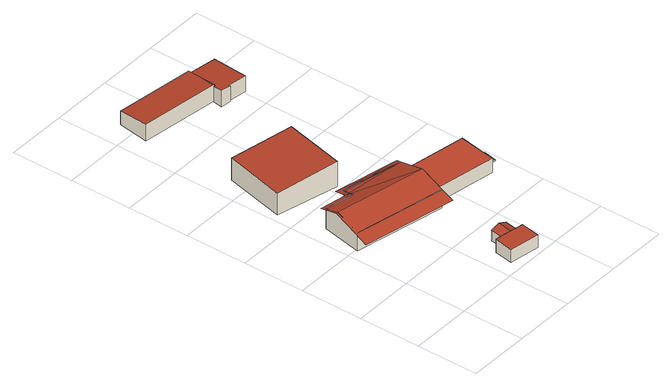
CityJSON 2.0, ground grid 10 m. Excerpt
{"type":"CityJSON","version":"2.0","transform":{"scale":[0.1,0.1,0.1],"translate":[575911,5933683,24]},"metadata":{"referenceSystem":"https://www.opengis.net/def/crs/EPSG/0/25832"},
"CityObjects":{
"building1":{"type":"Building","attributes":{"Grundfläche 2D":"14.674698","Grundhöhe NN":"25.245"},"geometry":[{"type":"Solid","lod":"3","boundaries":[[[[0,1,2,3]],[[3,2,4,5]],[[0,3,5,6]],[[1,0,6,7]],[[2,1,7,4]],[[7,6,5,4]]]],"semantics":{"surfaces":[{"type":"RoofSurface"},{"type":"WallSurface"},{"type":"GroundSurface"}],"values":[[0,1,1,1,1,2]]}}]},
"building2":{"type":"Building","attributes":{"Grundfläche 2D":"6.270727","Grundhöhe NN":"25.222"},"geometry":[{"type":"Solid","lod":"3","boundaries":[[[[8,9,10,11]],[[12,9,8,13]],[[11,10,14,15]],[[13,8,11,15,16]],[[12,13,16,17]],[[14,10,9,12,17]],[[15,14,17,16]]]],"semantics":{"surfaces":[{"type":"RoofSurface"},{"type":"WallSurface"},{"type":"GroundSurface"}],"values":[[0,0,1,1,1,1,2]]}}]},
"building3":{"type":"Building","attributes":{"Grundfläche 2D":"104.352753","Grundhöhe NN":"24.690"},"geometry":[{"type":"Solid","lod":"3","boundaries":[[[[18,19,20,21]],[[22,23,21,20]],[[23,24,18,21]],[[24,25,19,18]],[[25,22,20,19]],[[25,24,23,22]]]],"semantics":{"surfaces":[{"type":"RoofSurface"},{"type":"WallSurface"},{"type":"GroundSurface"}],"values":[[0,1,1,1,1,2]]}}]},
"building4":{"type":"Building","attributes":{"Grundfläche 2D":"183.690197","Grundhöhe NN":"24.973"},"children":["building4-1"],"geometry":[{"type":"Solid","lod":"3","boundaries":[[[[26,27,28,29,30,31,32,33]],[[34,33,35,36,37]],[[26,33,34,37,38,27]],[[39,40,35]],[[35,40,37,36]],[[41,42,43,44,45]],[[44,43,46,47]],[[44,47,48,49,41,45]],[[42,41,49,50]],[[51,52,53,34,36,54,55,56]],[[57,58,53,52,59]],[[60,61,26,62,57,59,63]],[[31,60,63,64]],[[42,50,65,35,33,32,31,64,46,43]],[[54,35,65,55]],[[55,65,50,49,48,47,46,64,63,59,52,51,56]],[[27,26,61,60,31,30,29,28]],[[35,54,39]],[[54,36,37,40,39]],[[27,38,37,34,53,58,57,62,26]],[[34,37,36]]]],"semantics":{"surfaces":[{"type":"RoofSurface"},{"type":"WallSurface"},{"type":"GroundSurface"}],"values":[[0,0,0,0,0,0,1,1,1,1,1,1,1,1,1,2,0,0,0,0,0]]}}]},
"building4-1":{"type":"BuildingInstallation","parents":["building4"],"geometry":[{"type":"MultiSurface","lod":"3","boundaries":[[[66,67,68,69]],[[68,70,71,69]],[[66,69,71,72]],[[67,66,72,73]],[[68,67,73,70]],[[73,72,71,70]]],"semantics":{"surfaces":[{"type":"RoofSurface"},{"type":"WallSurface"},{"type":"OuterCeilingSurface"}],"values":[0,1,1,1,1,2]}}]},
"building5":{"type":"Building","attributes":{"Grundfläche 2D":"94.713124","Grundhöhe NN":"24.662"},"geometry":[{"type":"Solid","lod":"3","boundaries":[[[[74,75,76,77,78,79,80,81]],[[82,83,84,85,86]],[[74,81,87,88]],[[75,74,88,89]],[[76,75,89,90]],[[77,76,90,91]],[[78,77,91,92]],[[79,78,92,93]],[[94,84,83,80,79,93]],[[85,84,94,95]],[[86,85,95,96]],[[83,82,86,96,87,81,80]],[[95,94,93,92,91,90,89,88,87,96]]]],"semantics":{"surfaces":[{"type":"RoofSurface"},{"type":"WallSurface"},{"type":"GroundSurface"}],"values":[[0,0,1,1,1,1,1,1,1,1,1,1,2]]}}]}
},
"vertices":[
[170,6,33],[174,36,35],[126,44,35],[121,14,33],[126,44,12],[121,14,12],[170,6,12],[174,36,12],
[156,63,35],[152,40,35],[165,37,30],[169,61,30],[139,42,30],[143,65,30],[165,37,12],[169,61,12],[143,65,12],[139,42,12],
[13,333,44],[114,309,49],[137,407,49],[36,431,44],[137,407,7],[36,431,7],[13,333,7],[114,309,7],
[22,236,52],[19,236,52],[11,196,41],[6,174,35],[157,143,35],[161,165,41],[164,178,45],[170,206,52],[77,257,41],[179,250,38],[77,260,41],[70,260,41],[26,268,41],[181,259,35],[74,281,35],[276,221,34],[177,238,34],[164,178,34],[266,161,34],[266,165,34],[164,178,10],[266,161,10],[266,165,10],[276,221,10],[177,238,10],[77,257,10],[75,250,10],[75,250,44],[80,271,38],[80,271,10],[77,260,10],[27,260,44],[56,254,44],[27,260,10],[14,195,41],[22,235,52],[22,238,51],[14,195,10],[161,165,10],[179,250,10],
[275,163,25],[279,184,25],[270,185,28],[266,165,28],[270,185,23],[266,165,23],[275,163,23],[279,184,23],
[156,543,35],[173,541,34],[173,543,34],[204,539,33],[213,600,28],[167,606,29],[161,558,33],[159,559,33],[159,559,35],[161,558,35],[168,609,30],[40,626,30],[33,576,35],[159,559,7],[156,543,7],[173,541,7],[173,543,7],[204,539,7],[213,600,7],[167,606,7],[168,609,7],[40,626,7],[33,576,7]
]}
